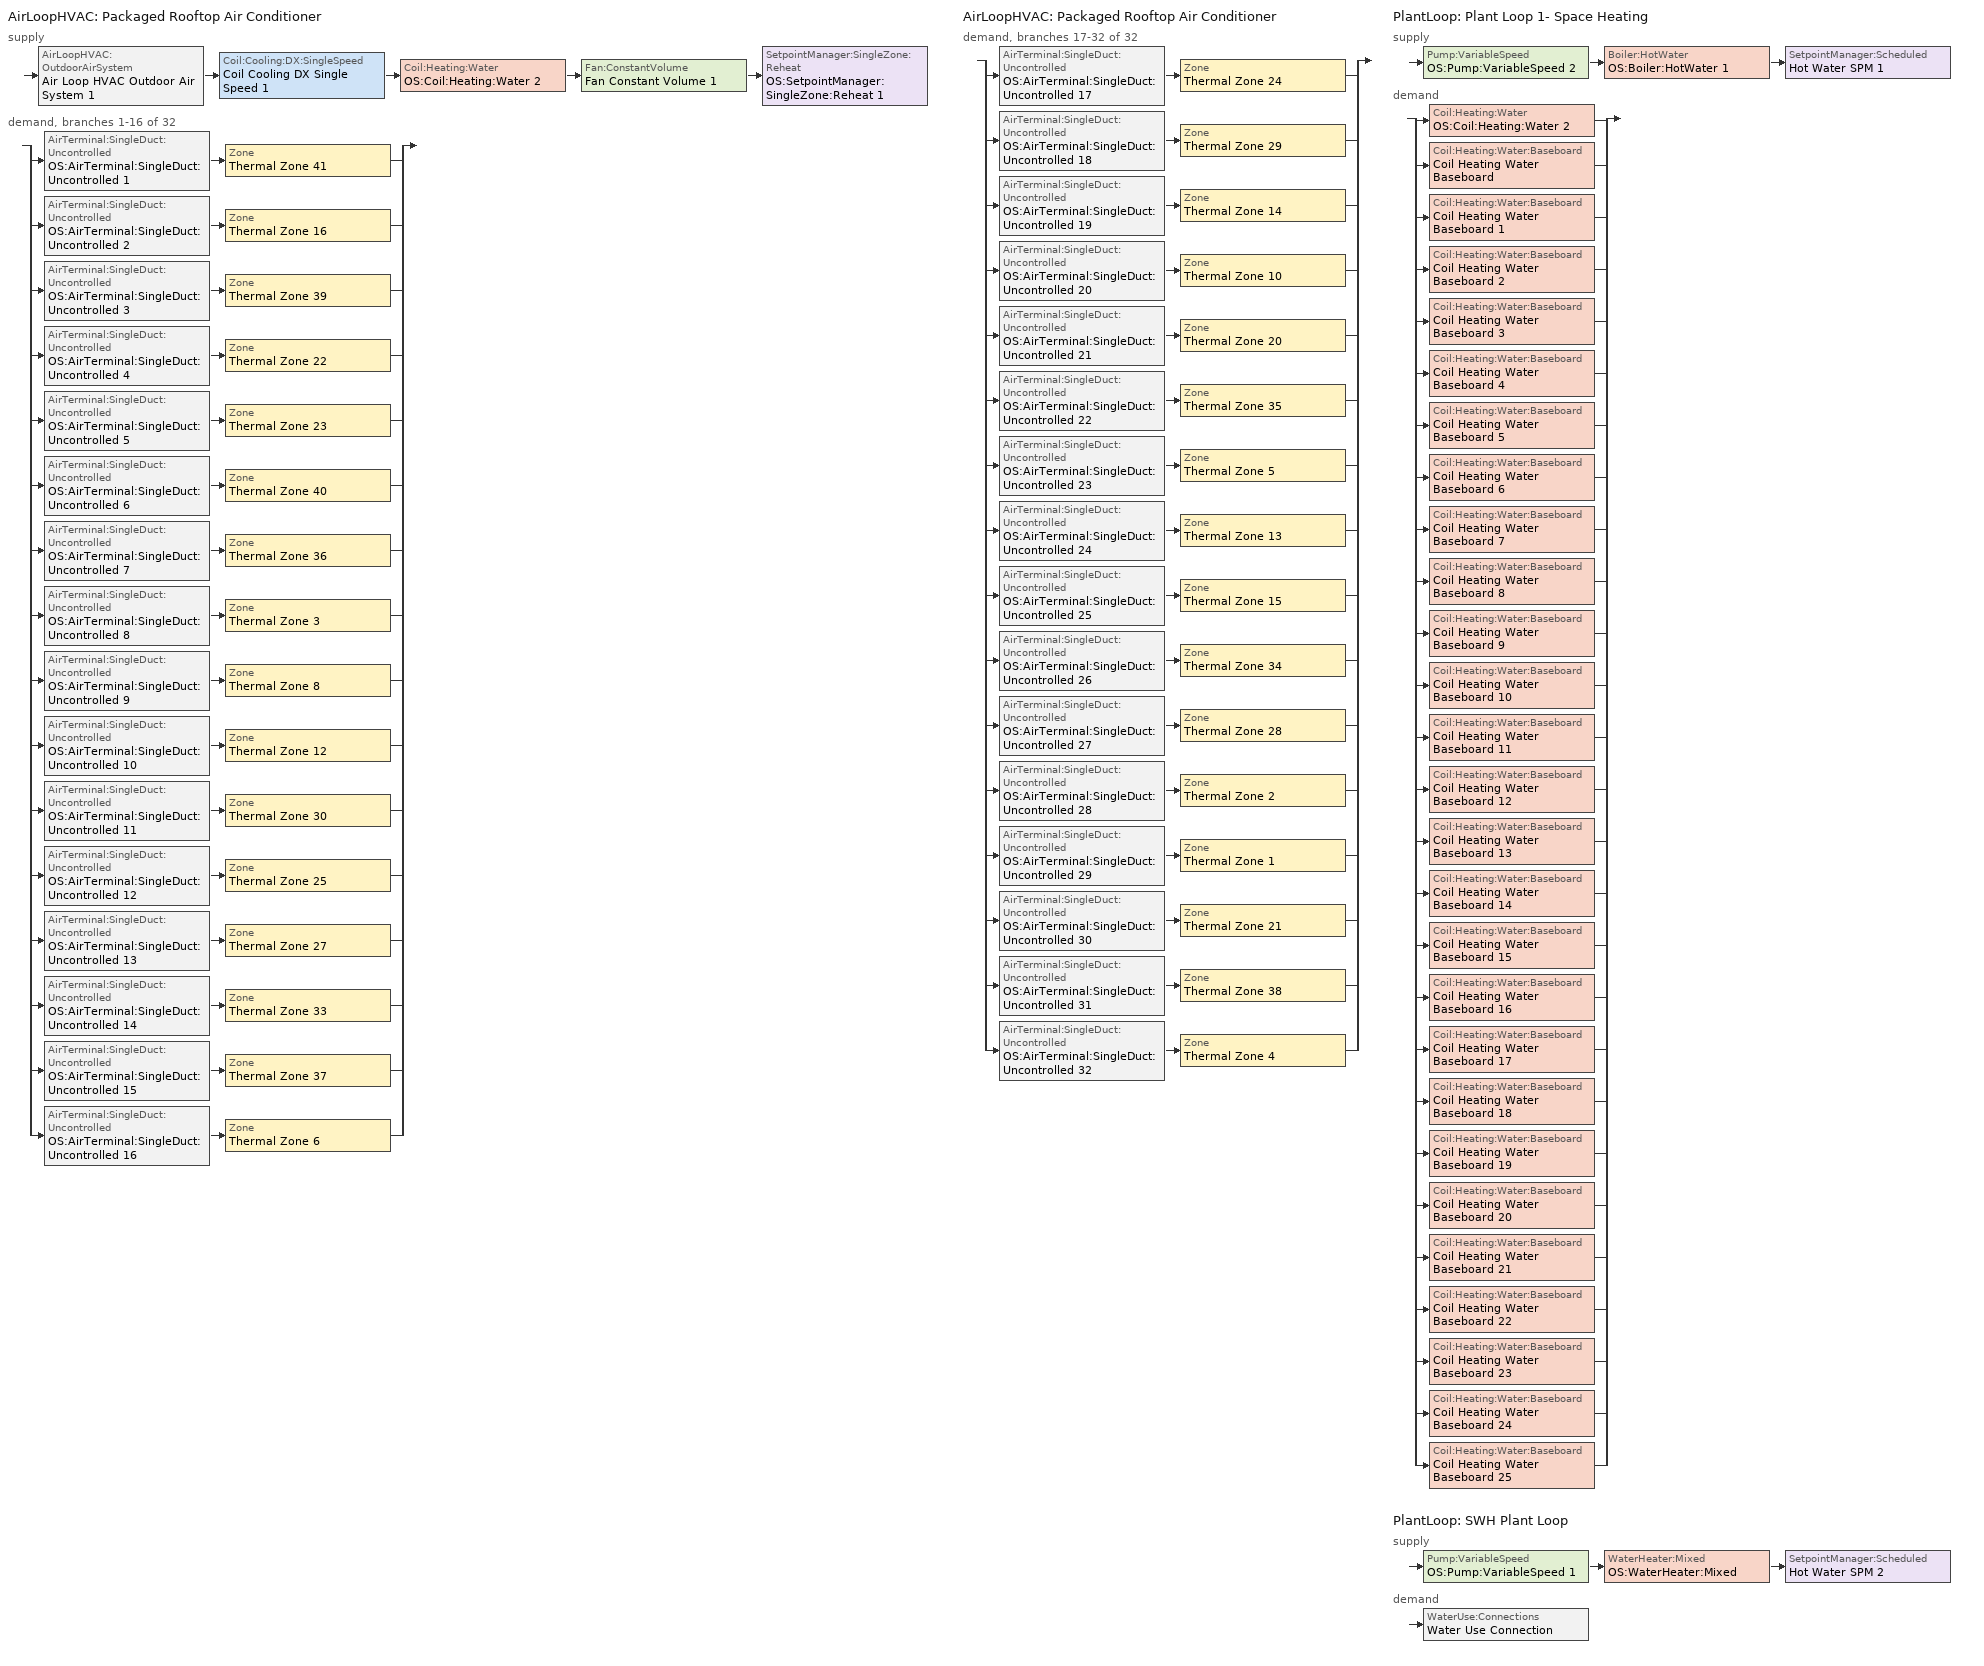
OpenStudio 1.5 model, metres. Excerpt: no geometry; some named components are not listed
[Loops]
AirLoopHVAC 'Packaged Rooftop Air Conditioner'
 supply: AirLoopHVAC:OutdoorAirSystem 'Air Loop HVAC Outdoor Air System 1' > Coil:Cooling:DX:SingleSpeed 'Coil Cooling DX Single Speed 1' > Coil:Heating:Water 'OS:Coil:Heating:Water 2' > Fan:ConstantVolume 'Fan Constant Volume 1' > SetpointManager:SingleZone:Reheat 'OS:SetpointManager:SingleZone:Reheat 1'
 demand, branches 1-16 of 32: split
  | AirTerminal:SingleDuct:Uncontrolled 'OS:AirTerminal:SingleDuct:Uncontrolled 1' > Zone 'Thermal Zone 41'
  | AirTerminal:SingleDuct:Uncontrolled 'OS:AirTerminal:SingleDuct:Uncontrolled 2' > Zone 'Thermal Zone 16'
  | AirTerminal:SingleDuct:Uncontrolled 'OS:AirTerminal:SingleDuct:Uncontrolled 3' > Zone 'Thermal Zone 39'
  | AirTerminal:SingleDuct:Uncontrolled 'OS:AirTerminal:SingleDuct:Uncontrolled 4' > Zone 'Thermal Zone 22'
  | AirTerminal:SingleDuct:Uncontrolled 'OS:AirTerminal:SingleDuct:Uncontrolled 5' > Zone 'Thermal Zone 23'
  | AirTerminal:SingleDuct:Uncontrolled 'OS:AirTerminal:SingleDuct:Uncontrolled 6' > Zone 'Thermal Zone 40'
  | AirTerminal:SingleDuct:Uncontrolled 'OS:AirTerminal:SingleDuct:Uncontrolled 7' > Zone 'Thermal Zone 36'
  | AirTerminal:SingleDuct:Uncontrolled 'OS:AirTerminal:SingleDuct:Uncontrolled 8' > Zone 'Thermal Zone 3'
  | AirTerminal:SingleDuct:Uncontrolled 'OS:AirTerminal:SingleDuct:Uncontrolled 9' > Zone 'Thermal Zone 8'
  | AirTerminal:SingleDuct:Uncontrolled 'OS:AirTerminal:SingleDuct:Uncontrolled 10' > Zone 'Thermal Zone 12'
  | AirTerminal:SingleDuct:Uncontrolled 'OS:AirTerminal:SingleDuct:Uncontrolled 11' > Zone 'Thermal Zone 30'
  | AirTerminal:SingleDuct:Uncontrolled 'OS:AirTerminal:SingleDuct:Uncontrolled 12' > Zone 'Thermal Zone 25'
  | AirTerminal:SingleDuct:Uncontrolled 'OS:AirTerminal:SingleDuct:Uncontrolled 13' > Zone 'Thermal Zone 27'
  | AirTerminal:SingleDuct:Uncontrolled 'OS:AirTerminal:SingleDuct:Uncontrolled 14' > Zone 'Thermal Zone 33'
  | AirTerminal:SingleDuct:Uncontrolled 'OS:AirTerminal:SingleDuct:Uncontrolled 15' > Zone 'Thermal Zone 37'
  | AirTerminal:SingleDuct:Uncontrolled 'OS:AirTerminal:SingleDuct:Uncontrolled 16' > Zone 'Thermal Zone 6'
AirLoopHVAC 'Packaged Rooftop Air Conditioner'
 demand, branches 17-32 of 32: split
  | AirTerminal:SingleDuct:Uncontrolled 'OS:AirTerminal:SingleDuct:Uncontrolled 17' > Zone 'Thermal Zone 24'
  | AirTerminal:SingleDuct:Uncontrolled 'OS:AirTerminal:SingleDuct:Uncontrolled 18' > Zone 'Thermal Zone 29'
  | AirTerminal:SingleDuct:Uncontrolled 'OS:AirTerminal:SingleDuct:Uncontrolled 19' > Zone 'Thermal Zone 14'
  | AirTerminal:SingleDuct:Uncontrolled 'OS:AirTerminal:SingleDuct:Uncontrolled 20' > Zone 'Thermal Zone 10'
  | AirTerminal:SingleDuct:Uncontrolled 'OS:AirTerminal:SingleDuct:Uncontrolled 21' > Zone 'Thermal Zone 20'
  | AirTerminal:SingleDuct:Uncontrolled 'OS:AirTerminal:SingleDuct:Uncontrolled 22' > Zone 'Thermal Zone 35'
  | AirTerminal:SingleDuct:Uncontrolled 'OS:AirTerminal:SingleDuct:Uncontrolled 23' > Zone 'Thermal Zone 5'
  | AirTerminal:SingleDuct:Uncontrolled 'OS:AirTerminal:SingleDuct:Uncontrolled 24' > Zone 'Thermal Zone 13'
  | AirTerminal:SingleDuct:Uncontrolled 'OS:AirTerminal:SingleDuct:Uncontrolled 25' > Zone 'Thermal Zone 15'
  | AirTerminal:SingleDuct:Uncontrolled 'OS:AirTerminal:SingleDuct:Uncontrolled 26' > Zone 'Thermal Zone 34'
  | AirTerminal:SingleDuct:Uncontrolled 'OS:AirTerminal:SingleDuct:Uncontrolled 27' > Zone 'Thermal Zone 28'
  | AirTerminal:SingleDuct:Uncontrolled 'OS:AirTerminal:SingleDuct:Uncontrolled 28' > Zone 'Thermal Zone 2'
  | AirTerminal:SingleDuct:Uncontrolled 'OS:AirTerminal:SingleDuct:Uncontrolled 29' > Zone 'Thermal Zone 1'
  | AirTerminal:SingleDuct:Uncontrolled 'OS:AirTerminal:SingleDuct:Uncontrolled 30' > Zone 'Thermal Zone 21'
  | AirTerminal:SingleDuct:Uncontrolled 'OS:AirTerminal:SingleDuct:Uncontrolled 31' > Zone 'Thermal Zone 38'
  | AirTerminal:SingleDuct:Uncontrolled 'OS:AirTerminal:SingleDuct:Uncontrolled 32' > Zone 'Thermal Zone 4'
PlantLoop 'Plant Loop 1- Space Heating'
 supply: Pump:VariableSpeed 'OS:Pump:VariableSpeed 2' > Boiler:HotWater 'OS:Boiler:HotWater 1' > SetpointManager:Scheduled 'Hot Water SPM 1'
 demand: split
  | Coil:Heating:Water 'OS:Coil:Heating:Water 2'
  | Coil:Heating:Water:Baseboard 'Coil Heating Water Baseboard'
  | Coil:Heating:Water:Baseboard 'Coil Heating Water Baseboard 1'
  | Coil:Heating:Water:Baseboard 'Coil Heating Water Baseboard 2'
  | Coil:Heating:Water:Baseboard 'Coil Heating Water Baseboard 3'
  | Coil:Heating:Water:Baseboard 'Coil Heating Water Baseboard 4'
  | Coil:Heating:Water:Baseboard 'Coil Heating Water Baseboard 5'
  | Coil:Heating:Water:Baseboard 'Coil Heating Water Baseboard 6'
  | Coil:Heating:Water:Baseboard 'Coil Heating Water Baseboard 7'
  | Coil:Heating:Water:Baseboard 'Coil Heating Water Baseboard 8'
  | Coil:Heating:Water:Baseboard 'Coil Heating Water Baseboard 9'
  | Coil:Heating:Water:Baseboard 'Coil Heating Water Baseboard 10'
  | Coil:Heating:Water:Baseboard 'Coil Heating Water Baseboard 11'
  | Coil:Heating:Water:Baseboard 'Coil Heating Water Baseboard 12'
  | Coil:Heating:Water:Baseboard 'Coil Heating Water Baseboard 13'
  | Coil:Heating:Water:Baseboard 'Coil Heating Water Baseboard 14'
  | Coil:Heating:Water:Baseboard 'Coil Heating Water Baseboard 15'
  | Coil:Heating:Water:Baseboard 'Coil Heating Water Baseboard 16'
  | Coil:Heating:Water:Baseboard 'Coil Heating Water Baseboard 17'
  | Coil:Heating:Water:Baseboard 'Coil Heating Water Baseboard 18'
  | Coil:Heating:Water:Baseboard 'Coil Heating Water Baseboard 19'
  | Coil:Heating:Water:Baseboard 'Coil Heating Water Baseboard 20'
  | Coil:Heating:Water:Baseboard 'Coil Heating Water Baseboard 21'
  | Coil:Heating:Water:Baseboard 'Coil Heating Water Baseboard 22'
  | Coil:Heating:Water:Baseboard 'Coil Heating Water Baseboard 23'
  | Coil:Heating:Water:Baseboard 'Coil Heating Water Baseboard 24'
  | Coil:Heating:Water:Baseboard 'Coil Heating Water Baseboard 25'
PlantLoop 'SWH Plant Loop'
 supply: Pump:VariableSpeed 'OS:Pump:VariableSpeed 1' > WaterHeater:Mixed 'OS:WaterHeater:Mixed' > SetpointManager:Scheduled 'Hot Water SPM 2'
 demand: WaterUse:Connections 'Water Use Connection'
[SizingPeriod:DesignDay] Barometric Pressure {Pa}=92936; Wind Direction {deg}=180; Sky Clearness=0; Rain Indicator=0; Snow Indicator=0; Day of Month=21; Daylight Saving Time Indicator=0; Dry-Bulb Temperature Range Modifier Type=DefaultMultipliers
Name | Maximum Dry-Bulb Temperature {C} | Daily Dry-Bulb Temperature Range {deltaC} | Humidity Indicating Conditions at Maximum Dry-Bulb {BasedOnField A3} | Wind Speed {m/s} | Month | Day Type | Humidity Indicating Type | Solar Model Indicator | ASHRAE Taub | ASHRAE Taud
Edmonton Stony Plain Ann Htg 99.6% Condns DB | -32.5 | 0 | -32.5 | 1.9 | 1 | WinterDesignDay | Wetbulb | ASHRAEClearSky
Edmonton Stony Plain Ann Clg .4% Condns WB=>MDB | 25.3 | 12 | 19 | 3.8 | 7 | SummerDesignDay | Wetbulb | ASHRAETau | 0.353 | 2.369
Edmonton Stony Plain Ann Hum_n 99.6% Condns DP=>MCDB | -32.4 | 0 | -37.7 | 1.9 | 1 | WinterDesignDay | Dewpoint | ASHRAEClearSky
[Sizing:Zone] Zone Cooling Design Supply Air Temperature {C}=14; Zone Heating Design Supply Air Temperature {C}=40; Zone Cooling Design Supply Air Humidity Ratio {kg-H2O/kg-air}=0.0085; Zone Heating Design Supply Air Humidity Ratio {kg-H2O/kg-air}=0.008; Heating Design Air Flow Method=DesignDay
Thermal Zone 1; Thermal Zone 2; Thermal Zone 3; Thermal Zone 4; Thermal Zone 5; Thermal Zone 6; Thermal Zone 8; Thermal Zone 9; Thermal Zone 10; Thermal Zone 12; Thermal Zone 13; Thermal Zone 14; Thermal Zone 15; Thermal Zone 16; Thermal Zone 17; Thermal Zone 19; Thermal Zone 20; Thermal Zone 21; Thermal Zone 22; Thermal Zone 23; Thermal Zone 24; Thermal Zone 25; Thermal Zone 26; Thermal Zone 27; Thermal Zone 28; Thermal Zone 29; Thermal Zone 30; Thermal Zone 32; Thermal Zone 33; Thermal Zone 34; Thermal Zone 35; Thermal Zone 36; Thermal Zone 37; Thermal Zone 38; Thermal Zone 39; Thermal Zone 40; Thermal Zone 41
[Zone equipment]
Thermal Zone 1: OS:AirTerminal:SingleDuct:Uncontrolled 29
Thermal Zone 2: Convective Baseboard Water 8, OS:AirTerminal:SingleDuct:Uncontrolled 28
Thermal Zone 3: OS:AirTerminal:SingleDuct:Uncontrolled 8
Thermal Zone 4: OS:AirTerminal:SingleDuct:Uncontrolled 32
Thermal Zone 5: Convective Baseboard Water 23, OS:AirTerminal:SingleDuct:Uncontrolled 23
Thermal Zone 6: OS:AirTerminal:SingleDuct:Uncontrolled 16
Thermal Zone 8: Convective Baseboard Water 24, OS:AirTerminal:SingleDuct:Uncontrolled 9
Thermal Zone 9: Convective Baseboard Water 25
Thermal Zone 10: Convective Baseboard Water, OS:AirTerminal:SingleDuct:Uncontrolled 20
Thermal Zone 12: Convective Baseboard Water 1, OS:AirTerminal:SingleDuct:Uncontrolled 10
Thermal Zone 13: Convective Baseboard Water 2, OS:AirTerminal:SingleDuct:Uncontrolled 24
Thermal Zone 14: Convective Baseboard Water 3, OS:AirTerminal:SingleDuct:Uncontrolled 19
Thermal Zone 15: Convective Baseboard Water 4, OS:AirTerminal:SingleDuct:Uncontrolled 25
Thermal Zone 16: Convective Baseboard Water 5, OS:AirTerminal:SingleDuct:Uncontrolled 2
Thermal Zone 17: Convective Baseboard Water 6
Thermal Zone 19: Convective Baseboard Water 7
Thermal Zone 20: OS:AirTerminal:SingleDuct:Uncontrolled 21
Thermal Zone 21: OS:AirTerminal:SingleDuct:Uncontrolled 30, Zone Exhaust Fan
Thermal Zone 22: Convective Baseboard Water 9, OS:AirTerminal:SingleDuct:Uncontrolled 4, Zone Exhaust Fan 1
Thermal Zone 23: Convective Baseboard Water 10, OS:AirTerminal:SingleDuct:Uncontrolled 5
Thermal Zone 24: Convective Baseboard Water 11, OS:AirTerminal:SingleDuct:Uncontrolled 17
Thermal Zone 25: Convective Baseboard Water 12, OS:AirTerminal:SingleDuct:Uncontrolled 12
Thermal Zone 26: Convective Baseboard Water 13
Thermal Zone 27: OS:AirTerminal:SingleDuct:Uncontrolled 13
Thermal Zone 28: Convective Baseboard Water 14, OS:AirTerminal:SingleDuct:Uncontrolled 27
Thermal Zone 29: OS:AirTerminal:SingleDuct:Uncontrolled 18
Thermal Zone 30: Convective Baseboard Water 15, OS:AirTerminal:SingleDuct:Uncontrolled 11
Thermal Zone 32: Convective Baseboard Water 16
Thermal Zone 33: Convective Baseboard Water 17, OS:AirTerminal:SingleDuct:Uncontrolled 14
Thermal Zone 34: OS:AirTerminal:SingleDuct:Uncontrolled 26
Thermal Zone 35: Convective Baseboard Water 18, OS:AirTerminal:SingleDuct:Uncontrolled 22
Thermal Zone 36: OS:AirTerminal:SingleDuct:Uncontrolled 7
Thermal Zone 37: Convective Baseboard Water 19, OS:AirTerminal:SingleDuct:Uncontrolled 15
Thermal Zone 38: OS:AirTerminal:SingleDuct:Uncontrolled 31
Thermal Zone 39: Convective Baseboard Water 20, OS:AirTerminal:SingleDuct:Uncontrolled 3
Thermal Zone 40: Convective Baseboard Water 21, OS:AirTerminal:SingleDuct:Uncontrolled 6
Thermal Zone 41: Convective Baseboard Water 22, OS:AirTerminal:SingleDuct:Uncontrolled 1
[AirLoopHVAC]
Packaged Rooftop Air Conditioner: Design Supply Air Flow Rate {m3/s}=AutoSize
[AvailabilityManager:NightCycle]
Availability Manager Night Cycle 1: Control Type=CycleOnAnyZoneFansOnly
[Sizing:System]
Packaged Rooftop Air Conditioner: Type of Load to Size On=Sensible; Design Outdoor Air Flow Rate {m3/s}=Autosize; Minimum System Air Flow Ratio=1; Preheat Design Temperature {C}=7; Preheat Design Humidity Ratio {kg-H2O/kg-Air}=0.008; Precool Design Temperature {C}=12.8; Precool Design Humidity Ratio {kg-H2O/kg-Air}=0.008; Central Cooling Design Supply Air Temperature {C}=12.8; Central Heating Design Supply Air Temperature {C}=40; Sizing Option=NonCoincident; 100% Outdoor Air in Cooling=Yes; 100% Outdoor Air in Heating=Yes; Central Cooling Design Supply Air Humidity Ratio {kg-H2O/kg-Air}=0.0085; Central Heating Design Supply Air Humidity Ratio {kg-H2O/kg-Air}=0.008; Cooling Design Air Flow Method=DesignDay; Cooling Design Air Flow Rate {m3/s}=0; Heating Design Air Flow Method=DesignDay; Heating Design Air Flow Rate {m3/s}=0; System Outdoor Air Method=ZoneSum
[Fan:ConstantVolume]
Fan Constant Volume 1: Availability Schedule=Always On Discrete; Pressure Rise {Pa}=500; Maximum Flow Rate {m3/s}=17.3908
[Coil:Cooling:DX:SingleSpeed]
Coil Cooling DX Single Speed 1: Availability Schedule=Always On Discrete; Rated Total Cooling Capacity {W}=autosize; Rated Sensible Heat Ratio=autosize; Rated COP {W/W}=3; Rated Air Flow Rate {m3/s}=17.3908; Rated Evaporator Fan Power Per Volume Flow Rate {W/(m3/s)}=773.3; Total Cooling Capacity Function of Temperature Curve=Curve Biquadratic 1; Total Cooling Capacity Function of Flow Fraction Curve=Curve Quadratic 1; Energy Input Ratio Function of Temperature Curve=Curve Biquadratic 2; Energy Input Ratio Function of Flow Fraction Curve=Curve Quadratic 2; Part Load Fraction Correlation Curve=Curve Quadratic 3; Condenser Type=AirCooled; Evaporative Condenser Effectiveness=0; Evaporative Condenser Air Flow Rate {m3/s}=Autosize; Evaporative Condenser Pump Rated Power Consumption {W}=Autosize; Crankcase Heater Capacity {W}=0; Maximum Outdoor Dry-Bulb Temperature for Crankcase Heater Operation {C}=0; Basin Heater Capacity {W/K}=0; Basin Heater Setpoint Temperature {C}=10
[Controller:OutdoorAir]
Controller Outdoor Air 1: Minimum Outdoor Air Flow Rate {m3/s}=Autosize; Maximum Outdoor Air Flow Rate {m3/s}=Autosize; Economizer Control Type=FixedDryBulb; Economizer Control Action Type=ModulateFlow; Economizer Maximum Limit Dry-Bulb Temperature {C}=19; Economizer Maximum Limit Enthalpy {J/kg}=64000; Economizer Minimum Limit Dry-Bulb Temperature {C}=-100; Lockout Type=NoLockout; Minimum Limit Type=FixedMinimum; Controller Mechanical Ventilation=Controller Mechanical Ventilation 1; High Humidity Control=No; Heat Recovery Bypass Control Type=BypassWhenOAFlowGreaterThanMinimum
[Controller:MechanicalVentilation]
Controller Mechanical Ventilation 1: Availability Schedule=Always On Discrete; Demand Controlled Ventilation=No; System Outdoor Air Method=ZoneSum
[AirLoopHVAC:OutdoorAirSystem]
Air Loop HVAC Outdoor Air System 1: Controller=Controller Outdoor Air 1
[Coil:Heating:Water]
OS:Coil:Heating:Water 2: Availability Schedule=Always On Discrete 1
[PlantLoop] Plant Loop Volume {m3}=Autocalculate
Name | Fluid Type
Plant Loop 1- Space Heating | Water
SWH Plant Loop
[Sizing:Plant] Loop Type=Heating; Design Loop Exit Temperature {C}=82; Loop Design Temperature Difference {deltaC}=11
Plant Loop 1- Space Heating; SWH Plant Loop
[Boiler:HotWater]
OS:Boiler:HotWater 1: Efficiency Curve Temperature Evaluation Variable=LeavingBoiler; Normalized Boiler Efficiency Curve=Boiler Efficiency; Water Outlet Upper Temperature Limit {C}=99; Boiler Flow Mode=LeavingSetpointModulated; Parasitic Electric Load {W}=0; Sizing Factor=1
[Controller:WaterCoil] Action=Normal
Name | Maximum Actuated Flow {m3/s} | Minimum Actuated Flow {m3/s}
Controller Water Coil 2; Controller Water Coil 3
Controller Water Coil 1 | Autosize | 1e-05
[SetpointManager:Scheduled] Control Variable=Temperature
Name | Schedule
Hot Water SPM 1 | Hot Water Temperature
Hot Water SPM 2 | Water Heater Setpoint Temperature
[ZoneHVAC:Baseboard:Convective:Water] Availability Schedule=Always On Discrete 1
Name | Heating Coil
Convective Baseboard Water | Coil Heating Water Baseboard
Convective Baseboard Water 1 | Coil Heating Water Baseboard 1
Convective Baseboard Water 2 | Coil Heating Water Baseboard 2
Convective Baseboard Water 3 | Coil Heating Water Baseboard 3
Convective Baseboard Water 4 | Coil Heating Water Baseboard 4
Convective Baseboard Water 5 | Coil Heating Water Baseboard 5
Convective Baseboard Water 6 | Coil Heating Water Baseboard 6
Convective Baseboard Water 7 | Coil Heating Water Baseboard 7
Convective Baseboard Water 8 | Coil Heating Water Baseboard 8
Convective Baseboard Water 9 | Coil Heating Water Baseboard 9
Convective Baseboard Water 10 | Coil Heating Water Baseboard 10
Convective Baseboard Water 11 | Coil Heating Water Baseboard 11
Convective Baseboard Water 12 | Coil Heating Water Baseboard 12
Convective Baseboard Water 13 | Coil Heating Water Baseboard 13
Convective Baseboard Water 14 | Coil Heating Water Baseboard 14
Convective Baseboard Water 15 | Coil Heating Water Baseboard 15
Convective Baseboard Water 16 | Coil Heating Water Baseboard 16
Convective Baseboard Water 17 | Coil Heating Water Baseboard 17
Convective Baseboard Water 18 | Coil Heating Water Baseboard 18
Convective Baseboard Water 19 | Coil Heating Water Baseboard 19
Convective Baseboard Water 20 | Coil Heating Water Baseboard 20
Convective Baseboard Water 21 | Coil Heating Water Baseboard 21
Convective Baseboard Water 22 | Coil Heating Water Baseboard 22
Convective Baseboard Water 23 | Coil Heating Water Baseboard 23
Convective Baseboard Water 24 | Coil Heating Water Baseboard 24
Convective Baseboard Water 25 | Coil Heating Water Baseboard 25
[Coil:Heating:Water:Baseboard] U-Factor Times Area Value {W/K}=autosize; Maximum Water Flow Rate {m3/s}=autosize; Convergence Tolerance=0.001
Coil Heating Water Baseboard; Coil Heating Water Baseboard 1; Coil Heating Water Baseboard 2; Coil Heating Water Baseboard 3; Coil Heating Water Baseboard 4; Coil Heating Water Baseboard 5; Coil Heating Water Baseboard 6; Coil Heating Water Baseboard 7; Coil Heating Water Baseboard 8; Coil Heating Water Baseboard 9; Coil Heating Water Baseboard 10; Coil Heating Water Baseboard 11; Coil Heating Water Baseboard 12; Coil Heating Water Baseboard 13; Coil Heating Water Baseboard 14; Coil Heating Water Baseboard 15; Coil Heating Water Baseboard 16; Coil Heating Water Baseboard 17; Coil Heating Water Baseboard 18; Coil Heating Water Baseboard 19; Coil Heating Water Baseboard 20; Coil Heating Water Baseboard 21; Coil Heating Water Baseboard 22; Coil Heating Water Baseboard 23; Coil Heating Water Baseboard 24; Coil Heating Water Baseboard 25
[WaterUse:Connections]
Water Use Connection: Water Use Equipment Name 1=Bathroom Sink
[WaterUse:Equipment]
Bathroom Sink: Water Use Equipment Definition=Bathroom Sink Definition; Space=Space 137; Flow Rate Fraction Schedule=NECB-A-HW
[WaterUse:Equipment:Definition]
Bathroom Sink Definition: Peak Flow Rate {m3/s}=4.2e-005
[Pump:VariableSpeed]
OS:Pump:VariableSpeed 1: Rated Flow Rate {m3/s}=0.000138028
[AirTerminal:SingleDuct:Uncontrolled] Maximum Air Flow Rate {m3/s}=AutoSize
Name | Availability Schedule
OS:AirTerminal:SingleDuct:Uncontrolled 1 | Always On Discrete 53
OS:AirTerminal:SingleDuct:Uncontrolled 2 | Always On Discrete 54
OS:AirTerminal:SingleDuct:Uncontrolled 3 | Always On Discrete 55
OS:AirTerminal:SingleDuct:Uncontrolled 4 | Always On Discrete 56
OS:AirTerminal:SingleDuct:Uncontrolled 5 | Always On Discrete 57
OS:AirTerminal:SingleDuct:Uncontrolled 6 | Always On Discrete 58
OS:AirTerminal:SingleDuct:Uncontrolled 7 | Always On Discrete 59
OS:AirTerminal:SingleDuct:Uncontrolled 8 | Always On Discrete 60
OS:AirTerminal:SingleDuct:Uncontrolled 9 | Always On Discrete 61
OS:AirTerminal:SingleDuct:Uncontrolled 10 | Always On Discrete 62
OS:AirTerminal:SingleDuct:Uncontrolled 11 | Always On Discrete 63
OS:AirTerminal:SingleDuct:Uncontrolled 12 | Always On Discrete 64
OS:AirTerminal:SingleDuct:Uncontrolled 13 | Always On Discrete 65
OS:AirTerminal:SingleDuct:Uncontrolled 14 | Always On Discrete 66
OS:AirTerminal:SingleDuct:Uncontrolled 15 | Always On Discrete 67
OS:AirTerminal:SingleDuct:Uncontrolled 16 | Always On Discrete 68
OS:AirTerminal:SingleDuct:Uncontrolled 17 | Always On Discrete 69
OS:AirTerminal:SingleDuct:Uncontrolled 18 | Always On Discrete 70
OS:AirTerminal:SingleDuct:Uncontrolled 19 | Always On Discrete 71
OS:AirTerminal:SingleDuct:Uncontrolled 20 | Always On Discrete 72
OS:AirTerminal:SingleDuct:Uncontrolled 21 | Always On Discrete 73
OS:AirTerminal:SingleDuct:Uncontrolled 22 | Always On Discrete 74
OS:AirTerminal:SingleDuct:Uncontrolled 23 | Always On Discrete 75
OS:AirTerminal:SingleDuct:Uncontrolled 24 | Always On Discrete 76
OS:AirTerminal:SingleDuct:Uncontrolled 25 | Always On Discrete 77
OS:AirTerminal:SingleDuct:Uncontrolled 26 | Always On Discrete 78
OS:AirTerminal:SingleDuct:Uncontrolled 27 | Always On Discrete 79
OS:AirTerminal:SingleDuct:Uncontrolled 28; OS:AirTerminal:SingleDuct:Uncontrolled 29; OS:AirTerminal:SingleDuct:Uncontrolled 30; OS:AirTerminal:SingleDuct:Uncontrolled 31; OS:AirTerminal:SingleDuct:Uncontrolled 32 | Always On Discrete 80
[SetpointManager:SingleZone:Reheat]
OS:SetpointManager:SingleZone:Reheat 1: Minimum Supply Air Temperature {C}=12.7778; Maximum Supply Air Temperature {C}=43.3333; Control Zone=Thermal Zone 24
[WaterHeater:Mixed]
OS:WaterHeater:Mixed: Tank Volume {m3}=0.3785; Setpoint Temperature Schedule=Water Heater Setpoint Temperature; Deadband Temperature Difference {deltaC}=2; Maximum Temperature Limit {C}=82.22; Heater Control Type=Cycle; Heater Maximum Capacity {W}=845000; Heater Fuel Type=Electricity; Heater Thermal Efficiency=1; Off Cycle Parasitic Fuel Consumption Rate {W}=20; Off Cycle Parasitic Fuel Type=Electricity; Off Cycle Parasitic Heat Fraction to Tank=0.8; On Cycle Parasitic Fuel Type=Electricity; Ambient Temperature Indicator=Schedule; Ambient Temperature Schedule=Water Heater Ambient Temperature; Off Cycle Loss Coefficient to Ambient Temperature {W/K}=6; On Cycle Loss Coefficient to Ambient Temperature {W/K}=6; Use Side Effectiveness=1; Source Side Effectiveness=1; Use Side Design Flow Rate {m3/s}=autosize; Source Side Design Flow Rate {m3/s}=autosize; Indirect Water Heating Recovery Time {hr}=1.5
[Fan:ZoneExhaust] Availability Schedule=Always_On; Fan Efficiency=0.6; Pressure Rise {Pa}=340; Maximum Flow Rate {m3/s}=0.01; System Availability Manager Coupling Mode=Decoupled
Zone Exhaust Fan; Zone Exhaust Fan 1
[Schedule:Constant] Value=1
Always On Discrete; Always On Discrete 1; Always On Discrete 53; Always On Discrete 54; Always On Discrete 55; Always On Discrete 56; Always On Discrete 57; Always On Discrete 58; Always On Discrete 59; Always On Discrete 60; Always On Discrete 61; Always On Discrete 62; Always On Discrete 63; Always On Discrete 64; Always On Discrete 65; Always On Discrete 66; Always On Discrete 67; Always On Discrete 68; Always On Discrete 69; Always On Discrete 70; Always On Discrete 71; Always On Discrete 72; Always On Discrete 73; Always On Discrete 74; Always On Discrete 75; Always On Discrete 76; Always On Discrete 77; Always On Discrete 78; Always On Discrete 79; Always On Discrete 80
[Schedule:Ruleset]
Name | Default Day Schedule | Summer Design Day Schedule | Winter Design Day Schedule
Always_On | Always_On Default Schedule | Always_On Summer Design Day | Always_On Winter Design Day
Hot Water Temperature | Hot Water Temperature Default | Hot Water Temperature Summer Design Day | Hot Water Temperature Winter Design Day
Water Heater Setpoint Temperature | Water Heater Setpoint Temperature Default
Water Heater Ambient Temperature | Water Heater Ambient Temperature Default
NECB-A-HW | Schedule Day 8
[Schedule:Day]
Always_On Default Schedule; Schedule Day 8: 24, 0, 0
Always_On Rule 1 Day Schedule; Always_On Winter Design Day; Always_On Summer Design Day: 24, 0, 1
Hot Water Temperature Default: 24, 0, 82
Hot Water Temperature Summer Design Day; Hot Water Temperature Winter Design Day; Water Heater Setpoint Temperature Default: 24, 0, 67
Water Heater Ambient Temperature Default: 24, 0, 21
sunNECB-A-HW 1; satNECB-A-HW 1: 1, 0, 0.05, 2, 0, 0.05, 3, 0, 0.05, 4, 0, 0.05, 5, 0, 0.05, 6, 0, 0.05, 7, 0, 0.05, 8, 0, 0.05, 9, 0, 0.05, 10, 0, 0.05, 11, 0, 0.05, 12, 0, 0.05, 13, 0, 0.05, 14, 0, 0.05, 15, 0, 0.05, 16, 0, 0.05, 17, 0, 0.05, 18, 0, 0.05, 19, 0, 0.05, 20, 0, 0.05, 21, 0, 0.05, 22, 0, 0.05, 23, 0, 0.05, 24, 0, 0.05
wkdNECB-A-HW 1: 1, 0, 0.05, 2, 0, 0.05, 3, 0, 0.05, 4, 0, 0.05, 5, 0, 0.05, 6, 0, 0.05, 7, 0, 0.05, 8, 0, 0.1, 9, 0, 0.5, 10, 0, 0.5, 11, 0, 0.9, 12, 0, 0.9, 13, 0, 0.9, 14, 0, 0.9, 15, 0, 0.9, 16, 0, 0.9, 17, 0, 0.7, 18, 0, 0.5, 19, 0, 0.3, 20, 0, 0.2, 21, 0, 0.2, 22, 0, 0.2, 23, 0, 0.05, 24, 0, 0.05
[Schedule:Rule] Date Specification Type=DateRange; Start Month=1; Start Day=1; End Month=12; End Day=31
Name | Schedule Ruleset | Rule Order | Day Schedule | Apply Sunday | Apply Monday | Apply Tuesday | Apply Wednesday | Apply Thursday | Apply Friday | Apply Saturday
Always_On Rule 1 | Always_On | 0 | Always_On Rule 1 Day Schedule | Yes | Yes | Yes | Yes | Yes | Yes | Yes
sunNECB-A-HWrule | NECB-A-HW | 0 | sunNECB-A-HW 1 | Yes | No | No | No | No | No | No
satNECB-A-HWrule | NECB-A-HW | 1 | satNECB-A-HW 1 | No | No | No | No | No | No | Yes
wkdNECB-A-HW rule | NECB-A-HW | 2 | wkdNECB-A-HW 1 | No | Yes | Yes | Yes | Yes | Yes | No
[Curve:Biquadratic]
Name | Coefficient1 Constant | Coefficient2 x | Coefficient3 x**2 | Coefficient4 y | Coefficient5 y**2 | Coefficient6 x*y | Minimum Value of x {BasedOnField A2} | Maximum Value of x {BasedOnField A2} | Minimum Value of y {BasedOnField A3} | Maximum Value of y {BasedOnField A3} | Minimum Curve Output {BasedOnField A4} | Maximum Curve Output {BasedOnField A4} | Input Unit Type for Y
Curve Biquadratic 1 | 0.42415 | 0.04426 | -0.00042 | 0.00333 | -8e-005 | -0.00021 | 17 | 22 | 13 | 46
Curve Biquadratic 2 | 1.23649 | -0.02431 | 0.00057 | -0.01434 | 0.00063 | -0.00038 | 17 | 22 | 13 | 46
Boiler Efficiency | 0.4873 | 1.1322 | -0.6425 | 0 | 0 | 0 | 0.1 | 1 | 0 | 0 | 0 | 1 | Temperature
[Curve:Quadratic]
Name | Coefficient1 Constant | Coefficient2 x | Coefficient3 x**2 | Minimum Value of x {BasedOnField A2} | Maximum Value of x {BasedOnField A2}
Curve Quadratic 1 | 0.77136 | 0.34053 | -0.11088 | 0.75918 | 1.13877
Curve Quadratic 2 | 1.2055 | -0.32953 | 0.12308 | 0.75918 | 1.13877
Curve Quadratic 3 | 0.771 | 0.229 | 0 | 0 | 1
